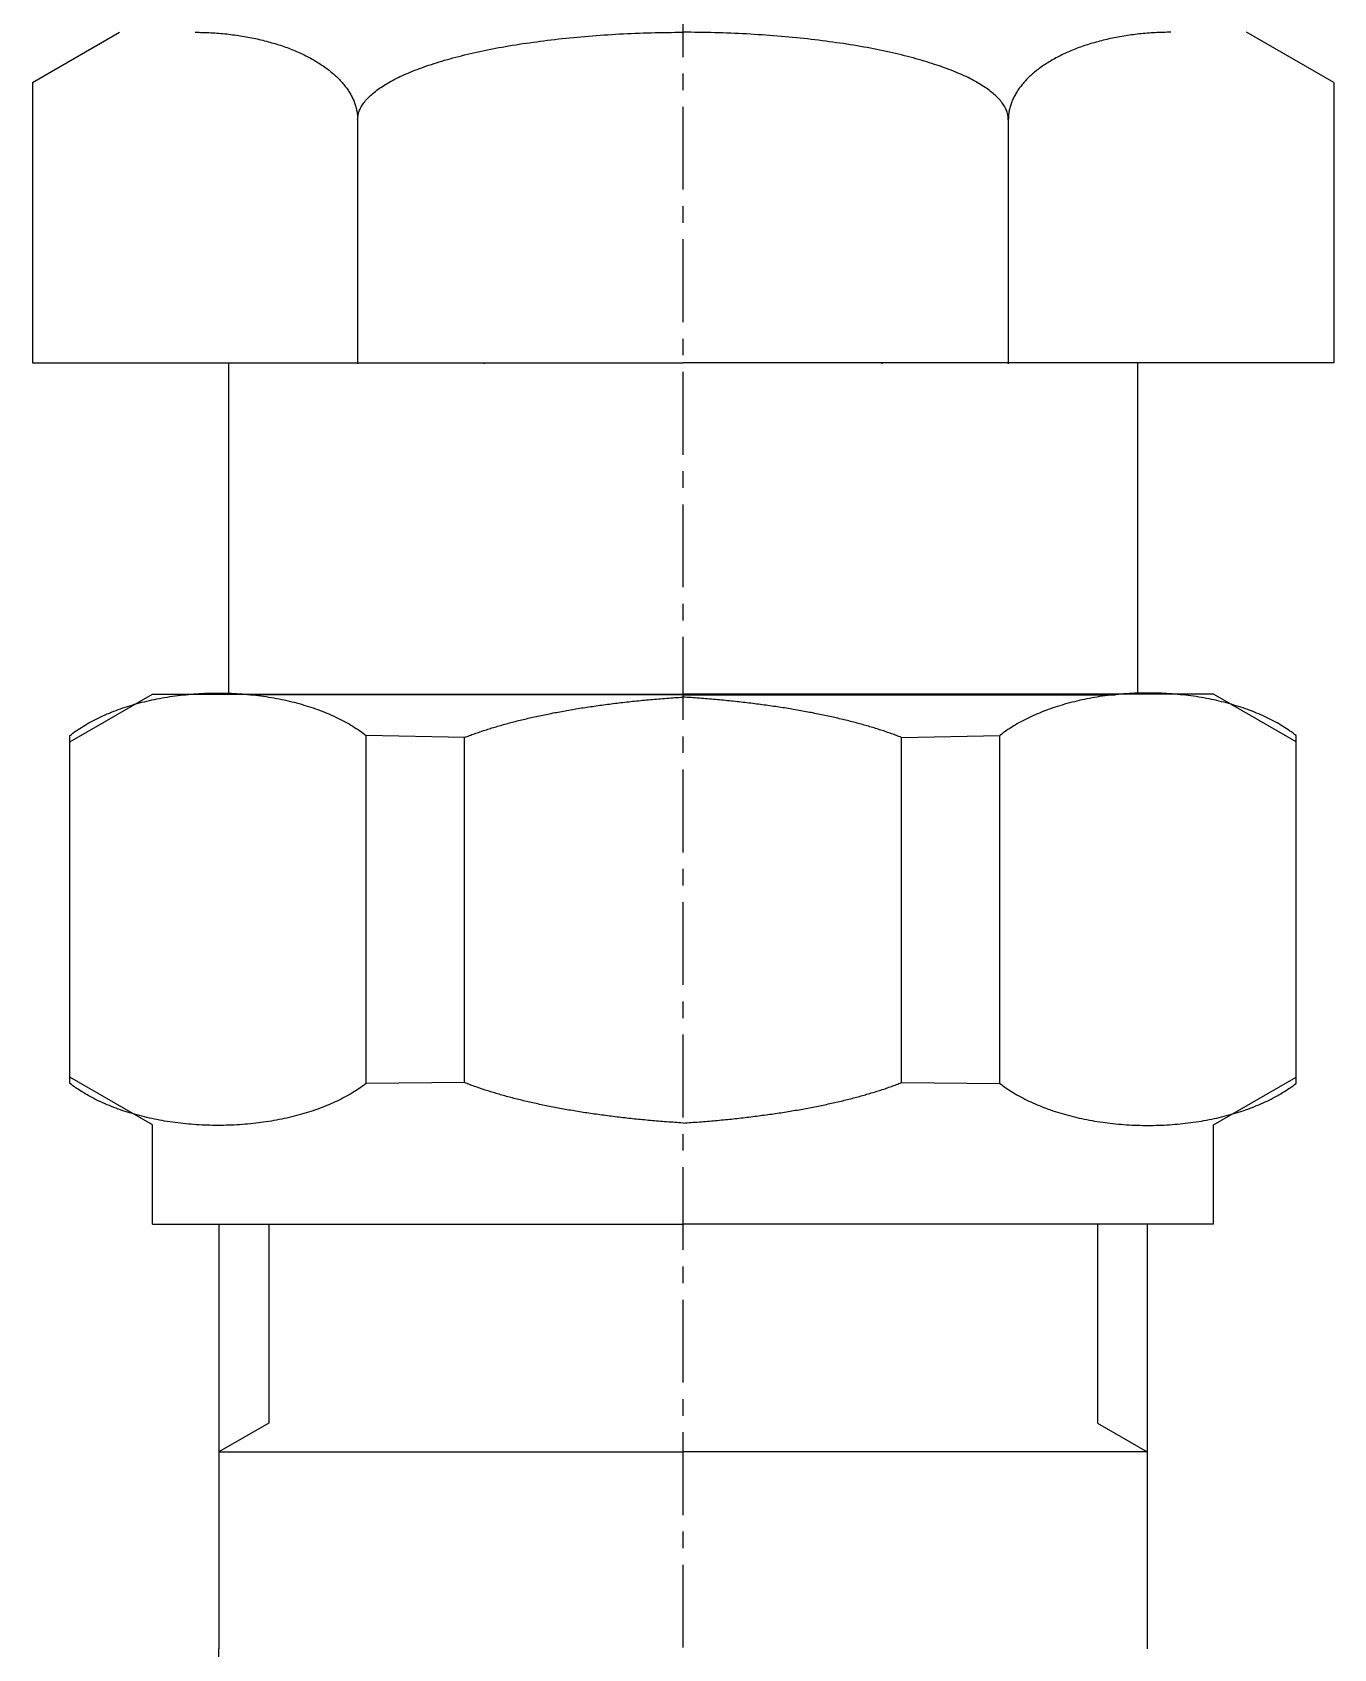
# Model space of a CAD drawing. Extents: x -13.7 to 70.2, y 117.1 to 204.
# Drawn here: x 30.67 to 50.3, y 159.56 to 183.95 of the extents above; entities that cross this region are included whole.
import ezdxf

# ---------------------------------------------------------------- set-up
doc = ezdxf.new("R2010")
doc.units = 0
doc.linetypes.add('CENTER', pattern=[2, 1.25, -0.25, 0.25, -0.25])
doc.layers.get('0').update_dxf_attribs({"linetype": 'CONTINUOUS'})
doc.layers.add('CENTER', color=1, linetype='CENTER')

msp = doc.modelspace()

# ---------------------------------------------------------------- linework, layer by layer
at = {"color": 7, "linetype": 'CONTINUOUS'}
for p, q in [((30.671, 183.19), (31.986, 183.949)), ((50.301, 183.19), (48.986, 183.949)), ((30.671, 183.19), (30.671, 178.964)), ((50.301, 183.19), (50.301, 178.964)), ((35.578, 182.629), (35.578, 178.949)), ((45.393, 182.629), (45.393, 178.949)), ((30.671, 178.964), (40.486, 178.964)), ((33.628, 178.964), (33.628, 173.964)), ((37.486, 178.964), (37.486, 178.949)), ((50.301, 178.964), (40.486, 178.964)), ((43.486, 178.964), (43.486, 178.949)), ((47.344, 178.964), (47.344, 173.964)), ((31.236, 173.242), (32.486, 173.964)), ((32.486, 173.964), (40.486, 173.964)), ((40.486, 173.955), (33.963, 173.955)), ((48.486, 173.964), (40.486, 173.964)), ((40.486, 173.955), (47.009, 173.955)), ((49.736, 173.242), (48.486, 173.964)), ((31.236, 168.09), (31.236, 173.338)), ((31.236, 168.185), (31.236, 173.242)), ((35.708, 168.09), (35.708, 173.338)), ((37.191, 173.31), (35.708, 173.338)), ((37.191, 168.101), (37.191, 173.31)), ((43.781, 173.31), (45.264, 173.338)), ((43.781, 168.101), (43.781, 173.31)), ((45.264, 168.09), (45.264, 173.338)), ((49.736, 168.09), (49.736, 173.338)), ((49.736, 168.185), (49.736, 173.242)), ((32.486, 167.464), (31.236, 168.185)), ((37.191, 168.101), (35.708, 168.09)), ((43.781, 168.101), (45.264, 168.09)), ((48.486, 167.464), (49.736, 168.185)), ((32.486, 165.964), (32.486, 167.464)), ((48.486, 165.964), (48.486, 167.464)), ((32.486, 165.964), (40.486, 165.964)), ((33.486, 165.964), (33.486, 159.56)), ((48.486, 165.964), (40.486, 165.964)), ((47.486, 165.964), (47.486, 159.56)), ((33.486, 162.531), (40.486, 162.531)), ((47.486, 162.531), (40.486, 162.531))]:
    msp.add_line(p, q, dxfattribs=at)
at = {"color": 3, "linetype": 'CONTINUOUS'}
for p, q in [((34.236, 165.964), (34.236, 162.964)), ((46.736, 165.964), (46.736, 162.964)), ((34.236, 162.964), (33.486, 162.531)), ((46.736, 162.964), (47.486, 162.531))]:
    msp.add_line(p, q, dxfattribs=at)
at = {"color": 7, "linetype": 'CONTINUOUS'}
for points in [[(33.125, 183.949, 0), (33.155, 183.949, 0), (33.185, 183.949, 0), (33.215, 183.948, 0), (33.245, 183.947, 0), (33.275, 183.947, 0), (33.305, 183.945, 0), (33.335, 183.944, 0), (33.365, 183.943, 0), (33.395, 183.941, 0), (33.425, 183.939, 0), (33.455, 183.937, 0), (33.485, 183.935, 0), (33.514, 183.932, 0), (33.544, 183.93, 0), (33.574, 183.927, 0), (33.603, 183.924, 0), (33.633, 183.92, 0), (33.662, 183.917, 0), (33.692, 183.913, 0), (33.721, 183.909, 0), (33.75, 183.905, 0), (33.779, 183.901, 0), (33.808, 183.897, 0), (33.837, 183.892, 0), (33.866, 183.887, 0), (33.894, 183.882, 0), (33.923, 183.877, 0), (33.951, 183.872, 0), (33.98, 183.866, 0), (34.008, 183.861, 0), (34.036, 183.855, 0), (34.064, 183.849, 0), (34.091, 183.842, 0), (34.119, 183.836, 0), (34.147, 183.829, 0), (34.174, 183.822, 0), (34.201, 183.815, 0), (34.228, 183.808, 0), (34.255, 183.801, 0), (34.281, 183.793, 0), (34.308, 183.785, 0), (34.334, 183.778, 0), (34.36, 183.77, 0), (34.386, 183.761, 0), (34.412, 183.753, 0), (34.437, 183.744, 0), (34.463, 183.736, 0), (34.488, 183.727, 0), (34.513, 183.718, 0), (34.538, 183.708, 0), (34.562, 183.699, 0), (34.586, 183.689, 0), (34.61, 183.68, 0), (34.634, 183.67, 0), (34.658, 183.66, 0), (34.681, 183.649, 0), (34.705, 183.639, 0), (34.727, 183.629, 0), (34.75, 183.618, 0), (34.773, 183.607, 0), (34.795, 183.596, 0), (34.817, 183.585, 0), (34.838, 183.574, 0), (34.86, 183.562, 0), (34.881, 183.551, 0), (34.902, 183.539, 0), (34.922, 183.527, 0), (34.943, 183.516, 0), (34.963, 183.503, 0), (34.983, 183.491, 0), (35.002, 183.479, 0), (35.021, 183.466, 0), (35.04, 183.454, 0), (35.059, 183.441, 0), (35.077, 183.428, 0), (35.096, 183.415, 0), (35.113, 183.402, 0), (35.131, 183.389, 0), (35.148, 183.376, 0), (35.165, 183.362, 0), (35.181, 183.349, 0), (35.198, 183.335, 0), (35.214, 183.322, 0), (35.229, 183.308, 0), (35.245, 183.294, 0), (35.26, 183.28, 0), (35.274, 183.266, 0), (35.289, 183.251, 0), (35.303, 183.237, 0), (35.316, 183.223, 0), (35.33, 183.208, 0), (35.343, 183.193, 0), (35.355, 183.179, 0), (35.368, 183.164, 0), (35.38, 183.149, 0), (35.392, 183.134, 0), (35.403, 183.119, 0), (35.414, 183.104, 0), (35.425, 183.089, 0), (35.435, 183.074, 0), (35.445, 183.058, 0), (35.455, 183.043, 0), (35.464, 183.028, 0), (35.473, 183.012, 0), (35.481, 182.997, 0), (35.489, 182.981, 0), (35.497, 182.965, 0), (35.505, 182.95, 0), (35.512, 182.934, 0), (35.519, 182.918, 0), (35.525, 182.902, 0), (35.531, 182.887, 0), (35.537, 182.871, 0), (35.542, 182.855, 0), (35.547, 182.839, 0), (35.552, 182.823, 0), (35.556, 182.807, 0), (35.56, 182.791, 0), (35.563, 182.775, 0), (35.567, 182.758, 0), (35.569, 182.742, 0), (35.572, 182.726, 0), (35.574, 182.71, 0), (35.575, 182.694, 0), (35.577, 182.678, 0), (35.578, 182.661, 0), (35.578, 182.645, 0), (35.578, 182.629, 0)], [(35.578, 182.629, 0), (35.579, 182.645, 0), (35.58, 182.661, 0), (35.582, 182.678, 0), (35.584, 182.694, 0), (35.588, 182.71, 0), (35.592, 182.726, 0), (35.596, 182.742, 0), (35.602, 182.758, 0), (35.608, 182.775, 0), (35.615, 182.791, 0), (35.623, 182.807, 0), (35.632, 182.823, 0), (35.641, 182.839, 0), (35.651, 182.855, 0), (35.661, 182.871, 0), (35.673, 182.887, 0), (35.685, 182.902, 0), (35.698, 182.918, 0), (35.711, 182.934, 0), (35.725, 182.95, 0), (35.74, 182.965, 0), (35.756, 182.981, 0), (35.773, 182.997, 0), (35.79, 183.012, 0), (35.808, 183.028, 0), (35.826, 183.043, 0), (35.845, 183.058, 0), (35.865, 183.074, 0), (35.886, 183.089, 0), (35.907, 183.104, 0), (35.929, 183.119, 0), (35.952, 183.134, 0), (35.975, 183.149, 0), (35.999, 183.164, 0), (36.024, 183.179, 0), (36.05, 183.193, 0), (36.076, 183.208, 0), (36.102, 183.223, 0), (36.13, 183.237, 0), (36.158, 183.251, 0), (36.187, 183.266, 0), (36.216, 183.28, 0), (36.246, 183.294, 0), (36.277, 183.308, 0), (36.308, 183.322, 0), (36.34, 183.335, 0), (36.372, 183.349, 0), (36.406, 183.362, 0), (36.439, 183.376, 0), (36.474, 183.389, 0), (36.509, 183.402, 0), (36.544, 183.415, 0), (36.58, 183.428, 0), (36.617, 183.441, 0), (36.654, 183.454, 0), (36.692, 183.466, 0), (36.731, 183.479, 0), (36.77, 183.491, 0), (36.809, 183.503, 0), (36.85, 183.516, 0), (36.89, 183.527, 0), (36.932, 183.539, 0), (36.973, 183.551, 0), (37.016, 183.562, 0), (37.059, 183.574, 0), (37.102, 183.585, 0), (37.146, 183.596, 0), (37.19, 183.607, 0), (37.235, 183.618, 0), (37.281, 183.629, 0), (37.326, 183.639, 0), (37.373, 183.649, 0), (37.419, 183.66, 0), (37.467, 183.67, 0), (37.514, 183.68, 0), (37.562, 183.689, 0), (37.611, 183.699, 0), (37.66, 183.708, 0), (37.71, 183.718, 0), (37.759, 183.727, 0), (37.81, 183.736, 0), (37.86, 183.744, 0), (37.911, 183.753, 0), (37.963, 183.761, 0), (38.015, 183.77, 0), (38.067, 183.778, 0), (38.12, 183.785, 0), (38.172, 183.793, 0), (38.226, 183.801, 0), (38.279, 183.808, 0), (38.333, 183.815, 0), (38.388, 183.822, 0), (38.442, 183.829, 0), (38.497, 183.836, 0), (38.552, 183.842, 0), (38.608, 183.849, 0), (38.664, 183.855, 0), (38.72, 183.861, 0), (38.776, 183.866, 0), (38.833, 183.872, 0), (38.889, 183.877, 0), (38.947, 183.882, 0), (39.004, 183.887, 0), (39.061, 183.892, 0), (39.119, 183.897, 0), (39.177, 183.901, 0), (39.235, 183.905, 0), (39.294, 183.909, 0), (39.352, 183.913, 0), (39.411, 183.917, 0), (39.469, 183.92, 0), (39.529, 183.924, 0), (39.588, 183.927, 0), (39.647, 183.93, 0), (39.706, 183.932, 0), (39.766, 183.935, 0), (39.825, 183.937, 0), (39.885, 183.939, 0), (39.945, 183.941, 0), (40.005, 183.943, 0), (40.065, 183.944, 0), (40.125, 183.945, 0), (40.185, 183.947, 0), (40.245, 183.947, 0), (40.305, 183.948, 0), (40.365, 183.949, 0), (40.426, 183.949, 0), (40.486, 183.949, 0)], [(45.393, 182.629, 0), (45.393, 182.645, 0), (45.392, 182.661, 0), (45.39, 182.678, 0), (45.387, 182.694, 0), (45.384, 182.71, 0), (45.38, 182.726, 0), (45.375, 182.742, 0), (45.37, 182.758, 0), (45.364, 182.775, 0), (45.356, 182.791, 0), (45.349, 182.807, 0), (45.34, 182.823, 0), (45.331, 182.839, 0), (45.321, 182.855, 0), (45.31, 182.871, 0), (45.299, 182.887, 0), (45.287, 182.902, 0), (45.274, 182.918, 0), (45.261, 182.934, 0), (45.246, 182.95, 0), (45.231, 182.965, 0), (45.216, 182.981, 0), (45.199, 182.997, 0), (45.182, 183.012, 0), (45.164, 183.028, 0), (45.146, 183.043, 0), (45.126, 183.058, 0), (45.106, 183.074, 0), (45.086, 183.089, 0), (45.065, 183.104, 0), (45.042, 183.119, 0), (45.02, 183.134, 0), (44.996, 183.149, 0), (44.972, 183.164, 0), (44.948, 183.179, 0), (44.922, 183.193, 0), (44.896, 183.208, 0), (44.869, 183.223, 0), (44.842, 183.237, 0), (44.814, 183.251, 0), (44.785, 183.266, 0), (44.756, 183.28, 0), (44.726, 183.294, 0), (44.695, 183.308, 0), (44.664, 183.322, 0), (44.632, 183.335, 0), (44.599, 183.349, 0), (44.566, 183.362, 0), (44.532, 183.376, 0), (44.498, 183.389, 0), (44.463, 183.402, 0), (44.428, 183.415, 0), (44.391, 183.428, 0), (44.355, 183.441, 0), (44.317, 183.454, 0), (44.279, 183.466, 0), (44.241, 183.479, 0), (44.202, 183.491, 0), (44.162, 183.503, 0), (44.122, 183.516, 0), (44.081, 183.527, 0), (44.04, 183.539, 0), (43.998, 183.551, 0), (43.956, 183.562, 0), (43.913, 183.574, 0), (43.87, 183.585, 0), (43.826, 183.596, 0), (43.782, 183.607, 0), (43.737, 183.618, 0), (43.691, 183.629, 0), (43.645, 183.639, 0), (43.599, 183.649, 0), (43.552, 183.66, 0), (43.505, 183.67, 0), (43.457, 183.68, 0), (43.409, 183.689, 0), (43.361, 183.699, 0), (43.312, 183.708, 0), (43.262, 183.718, 0), (43.212, 183.727, 0), (43.162, 183.736, 0), (43.111, 183.744, 0), (43.06, 183.753, 0), (43.009, 183.761, 0), (42.957, 183.77, 0), (42.905, 183.778, 0), (42.852, 183.785, 0), (42.799, 183.793, 0), (42.746, 183.801, 0), (42.692, 183.808, 0), (42.638, 183.815, 0), (42.584, 183.822, 0), (42.529, 183.829, 0), (42.475, 183.836, 0), (42.419, 183.842, 0), (42.364, 183.849, 0), (42.308, 183.855, 0), (42.252, 183.861, 0), (42.196, 183.866, 0), (42.139, 183.872, 0), (42.082, 183.877, 0), (42.025, 183.882, 0), (41.968, 183.887, 0), (41.91, 183.892, 0), (41.853, 183.897, 0), (41.795, 183.901, 0), (41.737, 183.905, 0), (41.678, 183.909, 0), (41.62, 183.913, 0), (41.561, 183.917, 0), (41.502, 183.92, 0), (41.443, 183.924, 0), (41.384, 183.927, 0), (41.325, 183.93, 0), (41.266, 183.932, 0), (41.206, 183.935, 0), (41.146, 183.937, 0), (41.087, 183.939, 0), (41.027, 183.941, 0), (40.967, 183.943, 0), (40.907, 183.944, 0), (40.847, 183.945, 0), (40.787, 183.947, 0), (40.727, 183.947, 0), (40.666, 183.948, 0), (40.606, 183.949, 0), (40.546, 183.949, 0), (40.486, 183.949, 0)], [(47.847, 183.949, 0), (47.817, 183.949, 0), (47.787, 183.949, 0), (47.757, 183.948, 0), (47.727, 183.947, 0), (47.697, 183.947, 0), (47.667, 183.945, 0), (47.637, 183.944, 0), (47.607, 183.943, 0), (47.577, 183.941, 0), (47.547, 183.939, 0), (47.517, 183.937, 0), (47.487, 183.935, 0), (47.457, 183.932, 0), (47.428, 183.93, 0), (47.398, 183.927, 0), (47.368, 183.924, 0), (47.339, 183.92, 0), (47.309, 183.917, 0), (47.28, 183.913, 0), (47.251, 183.909, 0), (47.222, 183.905, 0), (47.193, 183.901, 0), (47.164, 183.897, 0), (47.135, 183.892, 0), (47.106, 183.887, 0), (47.077, 183.882, 0), (47.049, 183.877, 0), (47.02, 183.872, 0), (46.992, 183.866, 0), (46.964, 183.861, 0), (46.936, 183.855, 0), (46.908, 183.849, 0), (46.88, 183.842, 0), (46.853, 183.836, 0), (46.825, 183.829, 0), (46.798, 183.822, 0), (46.771, 183.815, 0), (46.744, 183.808, 0), (46.717, 183.801, 0), (46.69, 183.793, 0), (46.664, 183.785, 0), (46.638, 183.778, 0), (46.611, 183.77, 0), (46.586, 183.761, 0), (46.56, 183.753, 0), (46.534, 183.744, 0), (46.509, 183.736, 0), (46.484, 183.727, 0), (46.459, 183.718, 0), (46.434, 183.708, 0), (46.41, 183.699, 0), (46.385, 183.689, 0), (46.361, 183.68, 0), (46.337, 183.67, 0), (46.314, 183.66, 0), (46.291, 183.649, 0), (46.267, 183.639, 0), (46.244, 183.629, 0), (46.222, 183.618, 0), (46.199, 183.607, 0), (46.177, 183.596, 0), (46.155, 183.585, 0), (46.133, 183.574, 0), (46.112, 183.562, 0), (46.091, 183.551, 0), (46.07, 183.539, 0), (46.049, 183.527, 0), (46.029, 183.516, 0), (46.009, 183.503, 0), (45.989, 183.491, 0), (45.97, 183.479, 0), (45.95, 183.466, 0), (45.931, 183.454, 0), (45.913, 183.441, 0), (45.894, 183.428, 0), (45.876, 183.415, 0), (45.858, 183.402, 0), (45.841, 183.389, 0), (45.824, 183.376, 0), (45.807, 183.362, 0), (45.79, 183.349, 0), (45.774, 183.335, 0), (45.758, 183.322, 0), (45.742, 183.308, 0), (45.727, 183.294, 0), (45.712, 183.28, 0), (45.697, 183.266, 0), (45.683, 183.251, 0), (45.669, 183.237, 0), (45.655, 183.223, 0), (45.642, 183.208, 0), (45.629, 183.193, 0), (45.616, 183.179, 0), (45.604, 183.164, 0), (45.592, 183.149, 0), (45.58, 183.134, 0), (45.569, 183.119, 0), (45.558, 183.104, 0), (45.547, 183.089, 0), (45.537, 183.074, 0), (45.527, 183.058, 0), (45.517, 183.043, 0), (45.508, 183.028, 0), (45.499, 183.012, 0), (45.49, 182.997, 0), (45.482, 182.981, 0), (45.474, 182.965, 0), (45.467, 182.95, 0), (45.46, 182.934, 0), (45.453, 182.918, 0), (45.447, 182.902, 0), (45.441, 182.887, 0), (45.435, 182.871, 0), (45.429, 182.855, 0), (45.425, 182.839, 0), (45.42, 182.823, 0), (45.416, 182.807, 0), (45.412, 182.791, 0), (45.408, 182.775, 0), (45.405, 182.758, 0), (45.402, 182.742, 0), (45.4, 182.726, 0), (45.398, 182.71, 0), (45.396, 182.694, 0), (45.395, 182.678, 0), (45.394, 182.661, 0), (45.394, 182.645, 0), (45.393, 182.629, 0)], [(31.236, 173.338, 0), (31.26, 173.356, 0), (31.284, 173.374, 0), (31.309, 173.392, 0), (31.334, 173.41, 0), (31.36, 173.428, 0), (31.387, 173.445, 0), (31.413, 173.462, 0), (31.441, 173.479, 0), (31.468, 173.496, 0), (31.496, 173.513, 0), (31.525, 173.529, 0), (31.554, 173.545, 0), (31.583, 173.561, 0), (31.613, 173.576, 0), (31.643, 173.591, 0), (31.674, 173.606, 0), (31.705, 173.621, 0), (31.736, 173.636, 0), (31.768, 173.65, 0), (31.8, 173.664, 0), (31.833, 173.678, 0), (31.866, 173.691, 0), (31.899, 173.704, 0), (31.933, 173.717, 0), (31.967, 173.73, 0), (32.001, 173.742, 0), (32.036, 173.754, 0), (32.071, 173.766, 0), (32.106, 173.777, 0), (32.142, 173.788, 0), (32.178, 173.799, 0), (32.214, 173.81, 0), (32.25, 173.82, 0), (32.287, 173.83, 0), (32.324, 173.84, 0), (32.361, 173.849, 0), (32.398, 173.858, 0), (32.436, 173.867, 0), (32.474, 173.875, 0), (32.512, 173.883, 0), (32.551, 173.891, 0), (32.589, 173.899, 0), (32.628, 173.906, 0), (32.667, 173.913, 0), (32.706, 173.919, 0), (32.745, 173.925, 0), (32.785, 173.931, 0), (32.825, 173.937, 0), (32.864, 173.942, 0), (32.904, 173.947, 0), (32.944, 173.951, 0), (32.984, 173.955, 0), (33.025, 173.959, 0), (33.065, 173.963, 0), (33.105, 173.966, 0), (33.146, 173.969, 0), (33.187, 173.971, 0), (33.227, 173.974, 0), (33.268, 173.976, 0), (33.309, 173.977, 0), (33.349, 173.978, 0), (33.39, 173.979, 0), (33.431, 173.98, 0), (33.472, 173.98, 0), (33.513, 173.98, 0), (33.554, 173.979, 0), (33.594, 173.978, 0), (33.635, 173.977, 0), (33.676, 173.976, 0), (33.717, 173.974, 0), (33.757, 173.971, 0), (33.798, 173.969, 0), (33.839, 173.966, 0), (33.879, 173.963, 0), (33.919, 173.959, 0), (33.96, 173.955, 0), (34, 173.951, 0), (34.04, 173.947, 0), (34.08, 173.942, 0), (34.119, 173.937, 0), (34.159, 173.931, 0), (34.199, 173.925, 0), (34.238, 173.919, 0), (34.277, 173.913, 0), (34.316, 173.906, 0), (34.355, 173.899, 0), (34.393, 173.891, 0), (34.432, 173.883, 0), (34.47, 173.875, 0), (34.508, 173.867, 0), (34.545, 173.858, 0), (34.583, 173.849, 0), (34.62, 173.84, 0), (34.657, 173.83, 0), (34.694, 173.82, 0), (34.73, 173.81, 0), (34.766, 173.799, 0), (34.802, 173.788, 0), (34.838, 173.777, 0), (34.873, 173.766, 0), (34.908, 173.754, 0), (34.943, 173.742, 0), (34.977, 173.73, 0), (35.011, 173.717, 0), (35.045, 173.704, 0), (35.078, 173.691, 0), (35.111, 173.678, 0), (35.144, 173.664, 0), (35.176, 173.65, 0), (35.208, 173.636, 0), (35.239, 173.621, 0), (35.27, 173.606, 0), (35.301, 173.591, 0), (35.331, 173.576, 0), (35.361, 173.561, 0), (35.39, 173.545, 0), (35.419, 173.529, 0), (35.448, 173.513, 0), (35.476, 173.496, 0), (35.503, 173.479, 0), (35.531, 173.462, 0), (35.557, 173.445, 0), (35.584, 173.428, 0), (35.609, 173.41, 0), (35.635, 173.392, 0), (35.66, 173.374, 0), (35.684, 173.356, 0), (35.708, 173.338, 0)], [(37.191, 173.31, 0), (37.209, 173.317, 0), (37.228, 173.324, 0), (37.246, 173.331, 0), (37.265, 173.338, 0), (37.283, 173.345, 0), (37.302, 173.352, 0), (37.322, 173.359, 0), (37.341, 173.366, 0), (37.36, 173.373, 0), (37.38, 173.38, 0), (37.399, 173.386, 0), (37.419, 173.393, 0), (37.439, 173.4, 0), (37.459, 173.407, 0), (37.479, 173.413, 0), (37.5, 173.42, 0), (37.52, 173.427, 0), (37.541, 173.433, 0), (37.562, 173.44, 0), (37.583, 173.446, 0), (37.604, 173.453, 0), (37.625, 173.459, 0), (37.646, 173.466, 0), (37.668, 173.472, 0), (37.689, 173.479, 0), (37.711, 173.485, 0), (37.733, 173.491, 0), (37.755, 173.497, 0), (37.777, 173.504, 0), (37.799, 173.51, 0), (37.822, 173.516, 0), (37.844, 173.522, 0), (37.867, 173.528, 0), (37.89, 173.534, 0), (37.913, 173.54, 0), (37.936, 173.546, 0), (37.959, 173.552, 0), (37.982, 173.558, 0), (38.006, 173.564, 0), (38.029, 173.57, 0), (38.053, 173.576, 0), (38.077, 173.581, 0), (38.101, 173.587, 0), (38.125, 173.593, 0), (38.149, 173.599, 0), (38.173, 173.604, 0), (38.198, 173.61, 0), (38.222, 173.615, 0), (38.247, 173.621, 0), (38.272, 173.626, 0), (38.296, 173.632, 0), (38.321, 173.637, 0), (38.346, 173.642, 0), (38.372, 173.648, 0), (38.397, 173.653, 0), (38.422, 173.658, 0), (38.448, 173.663, 0), (38.474, 173.668, 0), (38.499, 173.673, 0), (38.525, 173.679, 0), (38.551, 173.684, 0), (38.577, 173.688, 0), (38.603, 173.693, 0), (38.63, 173.698, 0), (38.656, 173.703, 0), (38.683, 173.708, 0), (38.709, 173.713, 0), (38.736, 173.717, 0), (38.763, 173.722, 0), (38.79, 173.727, 0), (38.817, 173.731, 0), (38.844, 173.736, 0), (38.871, 173.74, 0), (38.898, 173.745, 0), (38.926, 173.749, 0), (38.953, 173.754, 0), (38.981, 173.758, 0), (39.008, 173.762, 0), (39.036, 173.766, 0), (39.064, 173.771, 0), (39.092, 173.775, 0), (39.12, 173.779, 0), (39.148, 173.783, 0), (39.176, 173.787, 0), (39.204, 173.791, 0), (39.233, 173.795, 0), (39.261, 173.799, 0), (39.29, 173.803, 0), (39.318, 173.806, 0), (39.347, 173.81, 0), (39.376, 173.814, 0), (39.404, 173.818, 0), (39.433, 173.821, 0), (39.462, 173.825, 0), (39.491, 173.828, 0), (39.52, 173.832, 0), (39.55, 173.835, 0), (39.579, 173.839, 0), (39.608, 173.842, 0), (39.638, 173.845, 0), (39.667, 173.848, 0), (39.697, 173.852, 0), (39.726, 173.855, 0), (39.756, 173.858, 0), (39.786, 173.861, 0), (39.816, 173.864, 0), (39.846, 173.867, 0), (39.876, 173.87, 0), (39.906, 173.873, 0), (39.936, 173.875, 0), (39.966, 173.878, 0), (39.996, 173.881, 0), (40.026, 173.884, 0), (40.056, 173.886, 0), (40.087, 173.889, 0), (40.117, 173.891, 0), (40.148, 173.894, 0), (40.178, 173.896, 0), (40.209, 173.899, 0), (40.239, 173.901, 0), (40.27, 173.903, 0), (40.301, 173.906, 0), (40.331, 173.908, 0), (40.362, 173.91, 0), (40.393, 173.912, 0), (40.424, 173.914, 0), (40.455, 173.916, 0), (40.486, 173.918, 0)], [(43.781, 173.31, 0), (43.763, 173.317, 0), (43.744, 173.324, 0), (43.726, 173.331, 0), (43.707, 173.338, 0), (43.688, 173.345, 0), (43.669, 173.352, 0), (43.65, 173.359, 0), (43.631, 173.366, 0), (43.612, 173.373, 0), (43.592, 173.38, 0), (43.572, 173.386, 0), (43.553, 173.393, 0), (43.533, 173.4, 0), (43.513, 173.407, 0), (43.492, 173.413, 0), (43.472, 173.42, 0), (43.452, 173.427, 0), (43.431, 173.433, 0), (43.41, 173.44, 0), (43.389, 173.446, 0), (43.368, 173.453, 0), (43.347, 173.459, 0), (43.326, 173.466, 0), (43.304, 173.472, 0), (43.282, 173.479, 0), (43.261, 173.485, 0), (43.239, 173.491, 0), (43.217, 173.497, 0), (43.195, 173.504, 0), (43.172, 173.51, 0), (43.15, 173.516, 0), (43.127, 173.522, 0), (43.105, 173.528, 0), (43.082, 173.534, 0), (43.059, 173.54, 0), (43.036, 173.546, 0), (43.013, 173.552, 0), (42.989, 173.558, 0), (42.966, 173.564, 0), (42.943, 173.57, 0), (42.919, 173.576, 0), (42.895, 173.581, 0), (42.871, 173.587, 0), (42.847, 173.593, 0), (42.823, 173.599, 0), (42.798, 173.604, 0), (42.774, 173.61, 0), (42.75, 173.615, 0), (42.725, 173.621, 0), (42.7, 173.626, 0), (42.675, 173.632, 0), (42.65, 173.637, 0), (42.625, 173.642, 0), (42.6, 173.648, 0), (42.575, 173.653, 0), (42.549, 173.658, 0), (42.524, 173.663, 0), (42.498, 173.668, 0), (42.472, 173.673, 0), (42.447, 173.679, 0), (42.42, 173.684, 0), (42.394, 173.688, 0), (42.368, 173.693, 0), (42.342, 173.698, 0), (42.316, 173.703, 0), (42.289, 173.708, 0), (42.263, 173.713, 0), (42.236, 173.717, 0), (42.209, 173.722, 0), (42.182, 173.727, 0), (42.155, 173.731, 0), (42.128, 173.736, 0), (42.101, 173.74, 0), (42.074, 173.745, 0), (42.046, 173.749, 0), (42.019, 173.754, 0), (41.991, 173.758, 0), (41.964, 173.762, 0), (41.936, 173.766, 0), (41.908, 173.771, 0), (41.88, 173.775, 0), (41.852, 173.779, 0), (41.824, 173.783, 0), (41.796, 173.787, 0), (41.767, 173.791, 0), (41.739, 173.795, 0), (41.711, 173.799, 0), (41.682, 173.803, 0), (41.654, 173.806, 0), (41.625, 173.81, 0), (41.596, 173.814, 0), (41.567, 173.818, 0), (41.538, 173.821, 0), (41.51, 173.825, 0), (41.48, 173.828, 0), (41.451, 173.832, 0), (41.422, 173.835, 0), (41.393, 173.839, 0), (41.363, 173.842, 0), (41.334, 173.845, 0), (41.304, 173.848, 0), (41.275, 173.852, 0), (41.245, 173.855, 0), (41.216, 173.858, 0), (41.186, 173.861, 0), (41.156, 173.864, 0), (41.126, 173.867, 0), (41.096, 173.87, 0), (41.066, 173.873, 0), (41.036, 173.875, 0), (41.006, 173.878, 0), (40.976, 173.881, 0), (40.946, 173.884, 0), (40.915, 173.886, 0), (40.885, 173.889, 0), (40.855, 173.891, 0), (40.824, 173.894, 0), (40.794, 173.896, 0), (40.763, 173.899, 0), (40.733, 173.901, 0), (40.702, 173.903, 0), (40.671, 173.906, 0), (40.64, 173.908, 0), (40.609, 173.91, 0), (40.579, 173.912, 0), (40.548, 173.914, 0), (40.517, 173.916, 0), (40.486, 173.918, 0)], [(49.736, 173.338, 0), (49.712, 173.356, 0), (49.688, 173.374, 0), (49.663, 173.392, 0), (49.637, 173.41, 0), (49.611, 173.428, 0), (49.585, 173.445, 0), (49.559, 173.462, 0), (49.531, 173.479, 0), (49.504, 173.496, 0), (49.475, 173.513, 0), (49.447, 173.529, 0), (49.418, 173.545, 0), (49.389, 173.561, 0), (49.359, 173.576, 0), (49.328, 173.591, 0), (49.298, 173.606, 0), (49.267, 173.621, 0), (49.235, 173.636, 0), (49.203, 173.65, 0), (49.171, 173.664, 0), (49.139, 173.678, 0), (49.106, 173.691, 0), (49.072, 173.704, 0), (49.039, 173.717, 0), (49.005, 173.73, 0), (48.971, 173.742, 0), (48.936, 173.754, 0), (48.901, 173.766, 0), (48.866, 173.777, 0), (48.83, 173.788, 0), (48.794, 173.799, 0), (48.758, 173.81, 0), (48.722, 173.82, 0), (48.685, 173.83, 0), (48.648, 173.84, 0), (48.611, 173.849, 0), (48.573, 173.858, 0), (48.536, 173.867, 0), (48.498, 173.875, 0), (48.459, 173.883, 0), (48.421, 173.891, 0), (48.383, 173.899, 0), (48.344, 173.906, 0), (48.305, 173.913, 0), (48.266, 173.919, 0), (48.226, 173.925, 0), (48.187, 173.931, 0), (48.147, 173.937, 0), (48.108, 173.942, 0), (48.068, 173.947, 0), (48.028, 173.951, 0), (47.987, 173.955, 0), (47.947, 173.959, 0), (47.907, 173.963, 0), (47.866, 173.966, 0), (47.826, 173.969, 0), (47.785, 173.971, 0), (47.745, 173.974, 0), (47.704, 173.976, 0), (47.663, 173.977, 0), (47.622, 173.978, 0), (47.581, 173.979, 0), (47.541, 173.98, 0), (47.5, 173.98, 0), (47.459, 173.98, 0), (47.418, 173.979, 0), (47.377, 173.978, 0), (47.336, 173.977, 0), (47.296, 173.976, 0), (47.255, 173.974, 0), (47.214, 173.971, 0), (47.174, 173.969, 0), (47.133, 173.966, 0), (47.093, 173.963, 0), (47.053, 173.959, 0), (47.012, 173.955, 0), (46.972, 173.951, 0), (46.932, 173.947, 0), (46.892, 173.942, 0), (46.852, 173.937, 0), (46.813, 173.931, 0), (46.773, 173.925, 0), (46.734, 173.919, 0), (46.695, 173.913, 0), (46.656, 173.906, 0), (46.617, 173.899, 0), (46.578, 173.891, 0), (46.54, 173.883, 0), (46.502, 173.875, 0), (46.464, 173.867, 0), (46.426, 173.858, 0), (46.389, 173.849, 0), (46.352, 173.84, 0), (46.315, 173.83, 0), (46.278, 173.82, 0), (46.242, 173.81, 0), (46.205, 173.799, 0), (46.169, 173.788, 0), (46.134, 173.777, 0), (46.099, 173.766, 0), (46.064, 173.754, 0), (46.029, 173.742, 0), (45.995, 173.73, 0), (45.961, 173.717, 0), (45.927, 173.704, 0), (45.894, 173.691, 0), (45.861, 173.678, 0), (45.828, 173.664, 0), (45.796, 173.65, 0), (45.764, 173.636, 0), (45.733, 173.621, 0), (45.702, 173.606, 0), (45.671, 173.591, 0), (45.641, 173.576, 0), (45.611, 173.561, 0), (45.582, 173.545, 0), (45.553, 173.529, 0), (45.524, 173.513, 0), (45.496, 173.496, 0), (45.468, 173.479, 0), (45.441, 173.462, 0), (45.414, 173.445, 0), (45.388, 173.428, 0), (45.362, 173.41, 0), (45.337, 173.392, 0), (45.312, 173.374, 0), (45.288, 173.356, 0), (45.264, 173.338, 0)], [(35.708, 168.09, 0), (35.684, 168.071, 0), (35.66, 168.053, 0), (35.635, 168.036, 0), (35.609, 168.018, 0), (35.584, 168.001, 0), (35.557, 167.983, 0), (35.531, 167.967, 0), (35.503, 167.95, 0), (35.476, 167.933, 0), (35.448, 167.917, 0), (35.419, 167.901, 0), (35.39, 167.885, 0), (35.361, 167.87, 0), (35.331, 167.854, 0), (35.301, 167.839, 0), (35.27, 167.824, 0), (35.239, 167.81, 0), (35.208, 167.795, 0), (35.176, 167.781, 0), (35.144, 167.767, 0), (35.111, 167.754, 0), (35.078, 167.741, 0), (35.045, 167.728, 0), (35.011, 167.715, 0), (34.977, 167.702, 0), (34.943, 167.69, 0), (34.908, 167.678, 0), (34.873, 167.667, 0), (34.838, 167.655, 0), (34.802, 167.644, 0), (34.766, 167.634, 0), (34.73, 167.623, 0), (34.694, 167.613, 0), (34.657, 167.603, 0), (34.62, 167.594, 0), (34.583, 167.584, 0), (34.545, 167.575, 0), (34.508, 167.567, 0), (34.47, 167.558, 0), (34.432, 167.55, 0), (34.393, 167.543, 0), (34.355, 167.535, 0), (34.316, 167.528, 0), (34.277, 167.522, 0), (34.238, 167.515, 0), (34.199, 167.509, 0), (34.159, 167.503, 0), (34.119, 167.498, 0), (34.08, 167.493, 0), (34.04, 167.488, 0), (34, 167.483, 0), (33.96, 167.479, 0), (33.919, 167.475, 0), (33.879, 167.472, 0), (33.839, 167.469, 0), (33.798, 167.466, 0), (33.757, 167.463, 0), (33.717, 167.461, 0), (33.676, 167.459, 0), (33.635, 167.458, 0), (33.594, 167.457, 0), (33.554, 167.456, 0), (33.513, 167.455, 0), (33.472, 167.455, 0), (33.431, 167.455, 0), (33.39, 167.456, 0), (33.349, 167.457, 0), (33.309, 167.458, 0), (33.268, 167.459, 0), (33.227, 167.461, 0), (33.187, 167.463, 0), (33.146, 167.466, 0), (33.105, 167.469, 0), (33.065, 167.472, 0), (33.025, 167.475, 0), (32.984, 167.479, 0), (32.944, 167.483, 0), (32.904, 167.488, 0), (32.864, 167.493, 0), (32.825, 167.498, 0), (32.785, 167.503, 0), (32.745, 167.509, 0), (32.706, 167.515, 0), (32.667, 167.522, 0), (32.628, 167.528, 0), (32.589, 167.535, 0), (32.551, 167.543, 0), (32.512, 167.55, 0), (32.474, 167.558, 0), (32.436, 167.567, 0), (32.398, 167.575, 0), (32.361, 167.584, 0), (32.324, 167.594, 0), (32.287, 167.603, 0), (32.25, 167.613, 0), (32.214, 167.623, 0), (32.178, 167.634, 0), (32.142, 167.644, 0), (32.106, 167.655, 0), (32.071, 167.667, 0), (32.036, 167.678, 0), (32.001, 167.69, 0), (31.967, 167.702, 0), (31.933, 167.715, 0), (31.899, 167.728, 0), (31.866, 167.741, 0), (31.833, 167.754, 0), (31.8, 167.767, 0), (31.768, 167.781, 0), (31.736, 167.795, 0), (31.705, 167.81, 0), (31.674, 167.824, 0), (31.643, 167.839, 0), (31.613, 167.854, 0), (31.583, 167.87, 0), (31.554, 167.885, 0), (31.525, 167.901, 0), (31.496, 167.917, 0), (31.468, 167.933, 0), (31.441, 167.95, 0), (31.413, 167.967, 0), (31.387, 167.983, 0), (31.36, 168.001, 0), (31.334, 168.018, 0), (31.309, 168.036, 0), (31.284, 168.053, 0), (31.26, 168.071, 0), (31.236, 168.09, 0)], [(40.486, 167.492, 0), (40.455, 167.494, 0), (40.424, 167.496, 0), (40.393, 167.498, 0), (40.362, 167.5, 0), (40.331, 167.503, 0), (40.301, 167.505, 0), (40.27, 167.507, 0), (40.239, 167.509, 0), (40.209, 167.512, 0), (40.178, 167.514, 0), (40.148, 167.516, 0), (40.117, 167.519, 0), (40.087, 167.521, 0), (40.056, 167.524, 0), (40.026, 167.527, 0), (39.996, 167.529, 0), (39.966, 167.532, 0), (39.936, 167.535, 0), (39.906, 167.538, 0), (39.876, 167.541, 0), (39.846, 167.543, 0), (39.816, 167.546, 0), (39.786, 167.549, 0), (39.756, 167.552, 0), (39.726, 167.556, 0), (39.697, 167.559, 0), (39.667, 167.562, 0), (39.638, 167.565, 0), (39.608, 167.568, 0), (39.579, 167.572, 0), (39.55, 167.575, 0), (39.52, 167.579, 0), (39.491, 167.582, 0), (39.462, 167.586, 0), (39.433, 167.589, 0), (39.404, 167.593, 0), (39.376, 167.596, 0), (39.347, 167.6, 0), (39.318, 167.604, 0), (39.29, 167.608, 0), (39.261, 167.612, 0), (39.233, 167.615, 0), (39.204, 167.619, 0), (39.176, 167.623, 0), (39.148, 167.627, 0), (39.12, 167.631, 0), (39.092, 167.635, 0), (39.064, 167.64, 0), (39.036, 167.644, 0), (39.008, 167.648, 0), (38.981, 167.652, 0), (38.953, 167.657, 0), (38.926, 167.661, 0), (38.898, 167.666, 0), (38.871, 167.67, 0), (38.844, 167.674, 0), (38.817, 167.679, 0), (38.79, 167.684, 0), (38.763, 167.688, 0), (38.736, 167.693, 0), (38.709, 167.698, 0), (38.683, 167.702, 0), (38.656, 167.707, 0), (38.63, 167.712, 0), (38.603, 167.717, 0), (38.577, 167.722, 0), (38.551, 167.727, 0), (38.525, 167.732, 0), (38.499, 167.737, 0), (38.474, 167.742, 0), (38.448, 167.747, 0), (38.422, 167.752, 0), (38.397, 167.757, 0), (38.372, 167.763, 0), (38.346, 167.768, 0), (38.321, 167.773, 0), (38.296, 167.779, 0), (38.272, 167.784, 0), (38.247, 167.79, 0), (38.222, 167.795, 0), (38.198, 167.801, 0), (38.173, 167.806, 0), (38.149, 167.812, 0), (38.125, 167.817, 0), (38.101, 167.823, 0), (38.077, 167.829, 0), (38.053, 167.835, 0), (38.029, 167.84, 0), (38.006, 167.846, 0), (37.982, 167.852, 0), (37.959, 167.858, 0), (37.936, 167.864, 0), (37.913, 167.87, 0), (37.89, 167.876, 0), (37.867, 167.882, 0), (37.844, 167.888, 0), (37.822, 167.894, 0), (37.799, 167.9, 0), (37.777, 167.907, 0), (37.755, 167.913, 0), (37.733, 167.919, 0), (37.711, 167.925, 0), (37.689, 167.932, 0), (37.668, 167.938, 0), (37.646, 167.945, 0), (37.625, 167.951, 0), (37.604, 167.957, 0), (37.583, 167.964, 0), (37.562, 167.97, 0), (37.541, 167.977, 0), (37.52, 167.984, 0), (37.5, 167.99, 0), (37.479, 167.997, 0), (37.459, 168.004, 0), (37.439, 168.01, 0), (37.419, 168.017, 0), (37.399, 168.024, 0), (37.38, 168.031, 0), (37.36, 168.038, 0), (37.341, 168.045, 0), (37.322, 168.051, 0), (37.302, 168.058, 0), (37.283, 168.065, 0), (37.265, 168.072, 0), (37.246, 168.079, 0), (37.228, 168.087, 0), (37.209, 168.094, 0), (37.191, 168.101, 0)], [(40.486, 167.492, 0), (40.517, 167.494, 0), (40.548, 167.496, 0), (40.579, 167.498, 0), (40.609, 167.5, 0), (40.64, 167.503, 0), (40.671, 167.505, 0), (40.702, 167.507, 0), (40.733, 167.509, 0), (40.763, 167.512, 0), (40.794, 167.514, 0), (40.824, 167.516, 0), (40.855, 167.519, 0), (40.885, 167.521, 0), (40.915, 167.524, 0), (40.946, 167.527, 0), (40.976, 167.529, 0), (41.006, 167.532, 0), (41.036, 167.535, 0), (41.066, 167.538, 0), (41.096, 167.541, 0), (41.126, 167.543, 0), (41.156, 167.546, 0), (41.186, 167.549, 0), (41.216, 167.552, 0), (41.245, 167.556, 0), (41.275, 167.559, 0), (41.304, 167.562, 0), (41.334, 167.565, 0), (41.363, 167.568, 0), (41.393, 167.572, 0), (41.422, 167.575, 0), (41.451, 167.579, 0), (41.48, 167.582, 0), (41.51, 167.586, 0), (41.538, 167.589, 0), (41.567, 167.593, 0), (41.596, 167.596, 0), (41.625, 167.6, 0), (41.654, 167.604, 0), (41.682, 167.608, 0), (41.711, 167.612, 0), (41.739, 167.615, 0), (41.767, 167.619, 0), (41.796, 167.623, 0), (41.824, 167.627, 0), (41.852, 167.631, 0), (41.88, 167.635, 0), (41.908, 167.64, 0), (41.936, 167.644, 0), (41.964, 167.648, 0), (41.991, 167.652, 0), (42.019, 167.657, 0), (42.046, 167.661, 0), (42.074, 167.666, 0), (42.101, 167.67, 0), (42.128, 167.674, 0), (42.155, 167.679, 0), (42.182, 167.684, 0), (42.209, 167.688, 0), (42.236, 167.693, 0), (42.263, 167.698, 0), (42.289, 167.702, 0), (42.316, 167.707, 0), (42.342, 167.712, 0), (42.368, 167.717, 0), (42.394, 167.722, 0), (42.42, 167.727, 0), (42.447, 167.732, 0), (42.472, 167.737, 0), (42.498, 167.742, 0), (42.524, 167.747, 0), (42.549, 167.752, 0), (42.575, 167.757, 0), (42.6, 167.763, 0), (42.625, 167.768, 0), (42.65, 167.773, 0), (42.675, 167.779, 0), (42.7, 167.784, 0), (42.725, 167.79, 0), (42.75, 167.795, 0), (42.774, 167.801, 0), (42.798, 167.806, 0), (42.823, 167.812, 0), (42.847, 167.817, 0), (42.871, 167.823, 0), (42.895, 167.829, 0), (42.919, 167.835, 0), (42.943, 167.84, 0), (42.966, 167.846, 0), (42.989, 167.852, 0), (43.013, 167.858, 0), (43.036, 167.864, 0), (43.059, 167.87, 0), (43.082, 167.876, 0), (43.105, 167.882, 0), (43.127, 167.888, 0), (43.15, 167.894, 0), (43.172, 167.9, 0), (43.195, 167.907, 0), (43.217, 167.913, 0), (43.239, 167.919, 0), (43.261, 167.925, 0), (43.282, 167.932, 0), (43.304, 167.938, 0), (43.326, 167.945, 0), (43.347, 167.951, 0), (43.368, 167.957, 0), (43.389, 167.964, 0), (43.41, 167.97, 0), (43.431, 167.977, 0), (43.452, 167.984, 0), (43.472, 167.99, 0), (43.492, 167.997, 0), (43.513, 168.004, 0), (43.533, 168.01, 0), (43.553, 168.017, 0), (43.572, 168.024, 0), (43.592, 168.031, 0), (43.612, 168.038, 0), (43.631, 168.045, 0), (43.65, 168.051, 0), (43.669, 168.058, 0), (43.688, 168.065, 0), (43.707, 168.072, 0), (43.726, 168.079, 0), (43.744, 168.087, 0), (43.763, 168.094, 0), (43.781, 168.101, 0)], [(45.264, 168.09, 0), (45.288, 168.071, 0), (45.312, 168.053, 0), (45.337, 168.036, 0), (45.362, 168.018, 0), (45.388, 168.001, 0), (45.414, 167.983, 0), (45.441, 167.967, 0), (45.468, 167.95, 0), (45.496, 167.933, 0), (45.524, 167.917, 0), (45.553, 167.901, 0), (45.582, 167.885, 0), (45.611, 167.87, 0), (45.641, 167.854, 0), (45.671, 167.839, 0), (45.702, 167.824, 0), (45.733, 167.81, 0), (45.764, 167.795, 0), (45.796, 167.781, 0), (45.828, 167.767, 0), (45.861, 167.754, 0), (45.894, 167.741, 0), (45.927, 167.728, 0), (45.961, 167.715, 0), (45.995, 167.702, 0), (46.029, 167.69, 0), (46.064, 167.678, 0), (46.099, 167.667, 0), (46.134, 167.655, 0), (46.169, 167.644, 0), (46.205, 167.634, 0), (46.242, 167.623, 0), (46.278, 167.613, 0), (46.315, 167.603, 0), (46.352, 167.594, 0), (46.389, 167.584, 0), (46.426, 167.575, 0), (46.464, 167.567, 0), (46.502, 167.558, 0), (46.54, 167.55, 0), (46.578, 167.543, 0), (46.617, 167.535, 0), (46.656, 167.528, 0), (46.695, 167.522, 0), (46.734, 167.515, 0), (46.773, 167.509, 0), (46.813, 167.503, 0), (46.852, 167.498, 0), (46.892, 167.493, 0), (46.932, 167.488, 0), (46.972, 167.483, 0), (47.012, 167.479, 0), (47.053, 167.475, 0), (47.093, 167.472, 0), (47.133, 167.469, 0), (47.174, 167.466, 0), (47.214, 167.463, 0), (47.255, 167.461, 0), (47.296, 167.459, 0), (47.336, 167.458, 0), (47.377, 167.457, 0), (47.418, 167.456, 0), (47.459, 167.455, 0), (47.5, 167.455, 0), (47.541, 167.455, 0), (47.581, 167.456, 0), (47.622, 167.457, 0), (47.663, 167.458, 0), (47.704, 167.459, 0), (47.745, 167.461, 0), (47.785, 167.463, 0), (47.826, 167.466, 0), (47.866, 167.469, 0), (47.907, 167.472, 0), (47.947, 167.475, 0), (47.987, 167.479, 0), (48.028, 167.483, 0), (48.068, 167.488, 0), (48.108, 167.493, 0), (48.147, 167.498, 0), (48.187, 167.503, 0), (48.226, 167.509, 0), (48.266, 167.515, 0), (48.305, 167.522, 0), (48.344, 167.528, 0), (48.383, 167.535, 0), (48.421, 167.543, 0), (48.459, 167.55, 0), (48.498, 167.558, 0), (48.536, 167.567, 0), (48.573, 167.575, 0), (48.611, 167.584, 0), (48.648, 167.594, 0), (48.685, 167.603, 0), (48.722, 167.613, 0), (48.758, 167.623, 0), (48.794, 167.634, 0), (48.83, 167.644, 0), (48.866, 167.655, 0), (48.901, 167.667, 0), (48.936, 167.678, 0), (48.971, 167.69, 0), (49.005, 167.702, 0), (49.039, 167.715, 0), (49.072, 167.728, 0), (49.106, 167.741, 0), (49.139, 167.754, 0), (49.171, 167.767, 0), (49.203, 167.781, 0), (49.235, 167.795, 0), (49.267, 167.81, 0), (49.298, 167.824, 0), (49.328, 167.839, 0), (49.359, 167.854, 0), (49.389, 167.87, 0), (49.418, 167.885, 0), (49.447, 167.901, 0), (49.475, 167.917, 0), (49.504, 167.933, 0), (49.531, 167.95, 0), (49.559, 167.967, 0), (49.585, 167.983, 0), (49.611, 168.001, 0), (49.637, 168.018, 0), (49.663, 168.036, 0), (49.688, 168.053, 0), (49.712, 168.071, 0), (49.736, 168.09, 0)]]:
    msp.add_polyline3d(points, dxfattribs=at)
msp.add_arc((31.486, 159.56), 2, 270, 360, dxfattribs=at)
at = {"layer": 'CENTER', "color": 1, "linetype": 'CENTER'}
msp.add_line((40.486, 135.576), (40.486, 203.972), dxfattribs=at)

doc.saveas('drawing.dxf')
